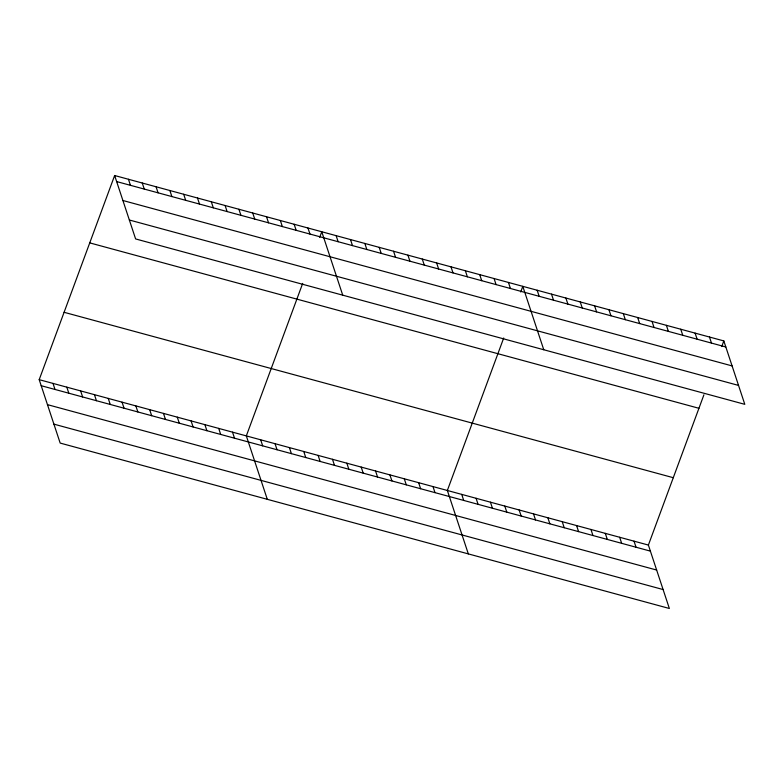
<?xml version="1.0" encoding="UTF-8"?>
<svg xmlns="http://www.w3.org/2000/svg" width="784" height="784" viewBox="0 0 784 784"><rect width="100%" height="100%" fill="white"/><g stroke="black" fill="none" stroke-linecap="round" stroke-linejoin="round"><path stroke-width="1.18" d="M703.914 394.822L648.388 545.066L669.36 608.482L60.172 443.078L39.2 379.662L114.64 175.518L723.828 340.922L744.8 404.338L135.612 238.934L114.64 175.518M302.683 283.406L246.323 435.894L267.295 499.31M319.696 237.376L321.763 231.76L342.735 295.176M503.71 337.992L447.35 490.48L468.322 553.896M520.723 291.952L522.801 286.346L543.773 349.752M721.75 346.538L723.828 340.922M116.649 181.574L725.827 346.979M122.902 200.508L732.089 365.912M129.36 220.01L738.538 385.414M89.748 242.883L698.926 408.288M64.092 312.297L673.28 477.701M39.2 379.662L648.388 545.066M41.199 385.708L650.387 551.123M47.461 404.642L656.649 570.046M53.91 424.144L663.097 589.548M709.471 337.022L711.47 343.078M695.104 333.131L697.113 339.178M680.747 329.231L682.756 335.278M666.39 325.331L668.389 331.387M652.033 321.43L654.032 327.487M637.676 317.53L639.675 323.586M623.309 313.629L625.318 319.686M608.952 309.739L610.952 315.785M594.595 305.838L596.595 311.885M580.238 301.938L582.238 307.994M565.872 298.038L567.881 304.094M634.021 541.166L636.03 547.222M551.515 294.137L553.514 300.194M619.664 537.265L621.663 543.322M537.158 290.237L539.157 296.293M605.307 533.365L607.306 539.421M590.95 529.465L592.949 535.521M508.434 282.446L510.443 288.492M576.583 525.574L578.592 531.621M494.077 278.545L496.076 284.602M562.226 521.674L564.225 527.72M479.72 274.645L481.719 280.701M547.869 517.773L549.868 523.83M465.363 270.745L467.362 276.801M533.512 513.873L535.511 519.929M450.996 266.844L453.005 272.901M519.145 509.972L521.154 516.029M436.639 262.954L438.638 269M504.788 506.072L506.797 512.128M422.282 259.053L424.281 265.1M490.431 502.181L492.43 508.228M407.925 255.153L409.924 261.209M476.074 498.281L478.073 504.328M393.558 251.252L395.567 257.309M461.717 494.381L463.716 500.437M379.201 247.352L381.21 253.408M364.844 243.452L366.843 249.508M432.993 486.58L434.993 492.636M350.487 239.551L352.486 245.608M418.636 482.679L420.636 488.736M336.13 235.661L338.129 241.707M404.279 478.789L406.279 484.835M389.913 474.888L391.922 480.935M307.955 228.007L309.964 234.063M294.147 224.263L296.156 230.31M375.556 470.988L377.555 477.044M280.339 220.51L282.348 226.566M361.199 467.088L363.198 473.144M266.531 216.766L268.54 222.813M346.842 463.187L348.841 469.244M252.722 213.013L254.731 219.069M332.475 459.287L334.484 465.343M238.914 209.259L240.923 215.316M318.118 455.396L320.117 461.443M225.106 205.516L227.115 211.572M303.761 451.496L305.76 457.542M211.298 201.762L213.307 207.819M289.404 447.595L291.403 453.652M197.49 198.019L199.499 204.065M275.037 443.695L277.046 449.751M183.681 194.265L185.69 200.322M260.68 439.795L262.679 445.851M169.873 190.522L171.882 196.568M156.065 186.768L158.074 192.825M232.515 432.151L234.514 438.197M142.257 183.015L144.266 189.071M218.707 428.397L220.706 434.454M128.449 179.271L130.458 185.328M204.898 424.654L206.898 430.7M191.09 420.9L193.089 426.957M177.282 417.147L179.281 423.203M163.474 413.403L165.473 419.46M149.666 409.65L151.665 415.706M135.857 405.906L137.857 411.953M122.049 402.153L124.048 408.209M108.241 398.409L110.24 404.456M94.433 394.656L96.432 400.712M80.625 390.912L82.624 396.959M66.816 387.159L68.816 393.215M53.008 383.405L55.007 389.462"/></g></svg>
